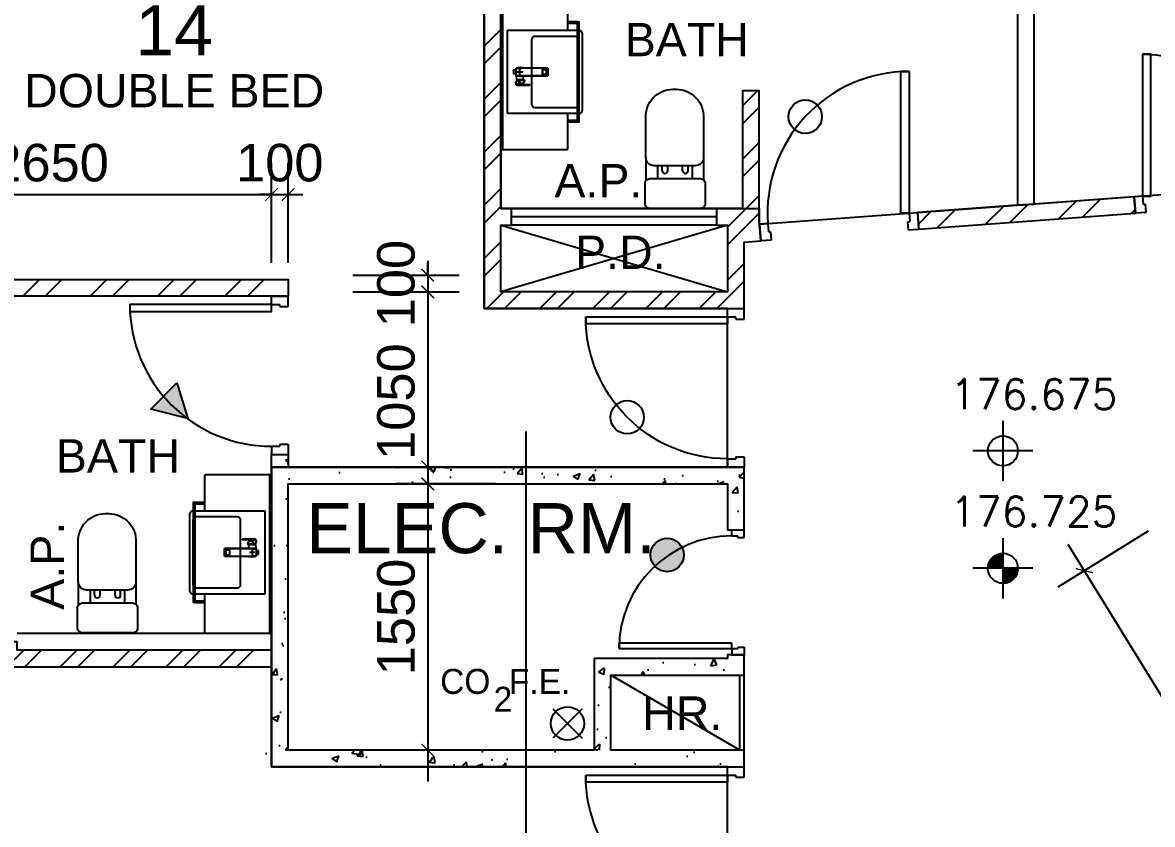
# Model space of a CAD drawing. Header units: millimetres. Extents: x 0 to 70486, y 148 to 42536.
# Drawn here: x 14481 to 21259, y 21273 to 26078 of the extents above; entities that cross this region are included whole.
import ezdxf
from ezdxf.enums import TextEntityAlignment as Align

# ---------------------------------------------------------------- set-up
doc = ezdxf.new("R2010")
doc.units = ezdxf.units.MM
doc.linetypes.add('CENTERX2', pattern=[101.6, 63.5, -12.7, 12.7, -12.7])
doc.layers.get('Defpoints').update_dxf_attribs({"color": 8})
for name, color, linetype in [('CANOPY', 8, 'Continuous'), ('Default', 8, 'Continuous'), ('DLN032__', 8, 'Continuous'), ('DLN315__', 8, 'Continuous'), ('Door', 8, 'Continuous'), ('Dry Wall', 8, 'Continuous'), ('FS', 8, 'Continuous'), ('FSD', 8, 'Continuous'), ('GBP A.P.', 8, 'Continuous'), ('GBP Dim', 8, 'Continuous'), ('GBP Text 200', 8, 'Continuous'), ('GBP Text 250', 8, 'Continuous'), ('grid', 8, 'CENTERX2'), ('hatch', 8, 'Continuous'), ('LEVEL', 8, 'Continuous'), ('LP-Furn built-in', 8, 'Continuous'), ('LP-Sanitary', 8, 'Continuous'), ('LP-WC', 8, 'Continuous'), ('PD', 8, 'Continuous'), ('PD DOOR', 8, 'Continuous'), ('TEXT', 8, 'Continuous'), ('TEXT Ref', 8, 'Continuous'), ('WALL-NEW', 8, 'Continuous'), ('zzz-room mix', 8, 'Continuous')]:
    doc.layers.add(name, color=color, linetype=linetype)
doc.layers.add('LP-Nonplot', color=8, linetype='Continuous', plot=False)
doc.styles.add('BH', font='arial.ttf')
doc.styles.add('ROMANS', font='romans.shx')
doc.styles.add('SWIS721LT750', font='swissl.ttf')
doc.dimstyles.new('200 GBP', dxfattribs={"dimscale": 1.5, "dimtxt": 150, "dimasz": 50, "dimexe": 125, "dimexo": 50, "dimgap": 50, "dimtad": 1, "dimdec": 0, "dimzin": 0, "dimdsep": 46, "dimtxsty": 'BH', "dimblk": 'ARCHTICK', "dimcen": 0.09, "dimdle": 125, "dimclrd": 9, "dimclre": 9, "dimclrt": 1, "dimadec": 0, "dimazin": 0, "dimtfac": 1, "dimtdec": 0, "dimtix": 1, "dimtmove": 2, "dimatfit": 3, "dimldrblk": 'ARCHTICK', "dimfxl": 300, "dimfxlon": 1, "dimtolj": 1, "dimtzin": 0, "dimarcsym": 0})

# ---------------------------------------------------------------- blocks, each defined once
blk = doc.blocks.new('DR1CR2')
at = {"layer": 'Door'}
for p, q in [((-50, 0), (-50, -50)), ((-50, 0), (0, 0)), ((0, 0), (0, -75)), ((-62.5, -50), (-50, -50)), ((-62.5, -50), (-62.5, -100)), ((-62.5, -100), (0, -100)), ((0, -75), (0, -100))]:
    blk.add_line(p, q, dxfattribs=at)
blk = doc.blocks.new('DR1CL2')
at = {"layer": 'Door'}
for p, q in [((50, 0), (0, 0)), ((0, 0), (0, -75)), ((50, 0), (50, -50)), ((62.5, -50), (50, -50)), ((62.5, -50), (62.5, -100)), ((0, -75), (0, -100)), ((62.5, -100), (0, -100))]:
    blk.add_line(p, q, dxfattribs=at)
blk = doc.blocks.new('DR1CD')
at = {"layer": 'Door'}
for p, q in [((0, 1), (45, 1)), ((0, 1), (0, 0)), ((45, 0), (45, 1)), ((0, 0), (45, 0))]:
    blk.add_line(p, q, dxfattribs=at)
blk = doc.blocks.new('DR1CM')
at = {"layer": 'Door'}
blk.add_arc((0, 0), 1, 0, 90, dxfattribs=at)
blk = doc.blocks.new('ELEX')
at = {"layer": 'DLN032__'}
for p, q in [((0, 0.5), (0, -0.5)), ((0.5, 0), (-0.5, 0))]:
    blk.add_line(p, q, dxfattribs=at)
blk.add_circle((0, 0), 0.25, dxfattribs=at)
at = {"layer": 'DLN032__', "style": 'ROMANS'}
blk.add_attdef('ELEX', (0.257, 0.354), '', height=0.5, dxfattribs=at)
blk = doc.blocks.new('door')
at = {"layer": 'DLN315__', "xscale": -915, "yscale": 915, "zscale": 915, "rotation": 4.0455638838921e-10}
blk.add_blockref('DR1CM', (3736, 37036.6), dxfattribs=at)
at = {"layer": 'DLN315__', "xscale": -1, "yscale": 915}
blk.add_blockref('DR1CD', (3736, 37036.6), dxfattribs=at)
at = {"layer": 'DLN315__', "xscale": -1}
for name, p in [('DR1CR2', (2771, 37036.6)), ('DR1CL2', (3786, 37036.6))]:
    blk.add_blockref(name, p, dxfattribs=at)
blk = doc.blocks.new('pln_toilet')
for p, q in [((-170.1, -306.5), (-170.1, -171.6)), ((175.5, -306.5), (175.5, -165.2)), ((-78.2, -226.9), (-78.2, -256.5)), ((-45, -226.9), (-45, -256.5)), ((44.7, -226.9), (44.7, -256.5)), ((77.9, -226.9), (77.9, -256.5))]:
    blk.add_line(p, q)
for points in [[(180, -30), (180, -149.3, -0.414214), (150, -179.3), (-150, -179.3, -0.414214), (-180, -149.3), (-180, -30, -0.414214), (-150, 0), (150, 0, -0.414214)], [(175.5, -306.5), (175.5, -545.1, -0.424695), (14, -715.1), (-7.8, -715.1, -0.423698), (-170.1, -545.1), (-170.1, -306.5, -0.414214), (-120.1, -256.5), (125.5, -256.5, -0.414214)]]:
    blk.add_lwpolyline(points, format="xyb", close=True)
for points in [[(-101.9, -256.5), (-101.9, -179.3)], [(102.9, -179.3), (102.9, -256.5)]]:
    blk.add_lwpolyline(points)
for centre in [(-61.6, -226.9), (61.3, -226.9)]:
    blk.add_arc(centre, 16.6, 0, 180)
blk = doc.blocks.new('SEANNOT_GROUP2')
at = {"layer": 'Default'}
blk.add_line((81.5, 351.1), (81.5, 317.9), dxfattribs=at)
blk = doc.blocks.new('SEANNOT_GROUP3')
at = {"layer": 'Default'}
blk.add_line((99.8, 335.2), (63.8, 335.2), dxfattribs=at)
blk = doc.blocks.new('ghtfdgd')
at = {"layer": 'LP-Sanitary'}
for p, q in [((79214.2, -115039.6), (79218.2, -114994.6)), ((79215.7, -115019.1), (79215.7, -115005.6)), ((79215.7, -115005.6), (79217.2, -115005.6)), ((79220.2, -114994.6), (79217.1, -115027.9)), ((79220.2, -114994.6), (79218.2, -114994.6)), ((79218.9, -115183.4), (79220.2, -114994.6)), ((79261.1, -114994.6), (79220.2, -114994.6)), ((79230.7, -114993.6), (79230.7, -114979.6)), ((79231.2, -114979.1), (79250.2, -114979.1)), ((79250.2, -114994.1), (79231.2, -114994.1)), ((79238.9, -114994.1), (79238.9, -114994.6)), ((79242.4, -114994.6), (79242.4, -114994.1)), ((79250.7, -114979.6), (79250.7, -114993.6)), ((79263.2, -114994.6), (79261.1, -114994.6)), ((79261.1, -114994.6), (79262.4, -115183.4)), ((79264.2, -115027.9), (79261.1, -114994.6)), ((79263.2, -114994.6), (79288.7, -114996.6)), ((79263.2, -114994.6), (79267.1, -115039.6)), ((79288.7, -115037.7), (79288.7, -114996.6)), ((79290.7, -115009.4), (79290.7, -115000.9)), ((79290.7, -115009.6), (79290.7, -115009.4)), ((79290.7, -115010.3), (79290.7, -115009.6)), ((79290.7, -115044.4), (79290.7, -115010.3)), ((79290.9, -115010.4), (79310.4, -115018.6)), ((79290.9, -115010.4), (79290.9, -115044.5)), ((79310.7, -115017.8), (79291, -115009.5)), ((79291, -115009.5), (79291, -115009.5)), ((79291, -115009.5), (79291, -115009.5)), ((79310.7, -115017.8), (79314.8, -115009.2)), ((79315.2, -115010.7), (79313.6, -115020.4)), ((79315.2, -115010.7), (79317.3, -115050.4)), ((79318, -115050.2), (79316, -115010.5)), ((79317.3, -115002.9), (79318.9, -114997.5)), ((79319.4, -115044.7), (79317.3, -115002.9)), ((79318.7, -114997.4), (79318.9, -114997.5)), ((79319.3, -114997.6), (79318.9, -114997.4)), ((79318.9, -114997.5), (79319.4, -114997.7)), ((79319.4, -114997.7), (79319.4, -115044.7)), ((79319.8, -115045.3), (79319.8, -114998.3)), ((79217.1, -115027.9), (79214.2, -115039.6)), ((79217.1, -115039.6), (79214.2, -115039.6)), ((79217.5, -115184.4), (79217.1, -115027.9)), ((79264.2, -115027.9), (79263.8, -115184.4)), ((79264.2, -115027.9), (79267.1, -115039.6)), ((79267.1, -115039.6), (79264.2, -115039.6)), ((79288.7, -115037.7), (79267.1, -115039.6)), ((79290.7, -115044.7), (79290.7, -115044.4)), ((79290.9, -115044.5), (79310.4, -115036.3)), ((79291, -115044.9), (79310.7, -115036.6)), ((79310.4, -115018.6), (79310.5, -115018.7)), ((79310.4, -115036.3), (79310.5, -115036.2)), ((79310.5, -115018.7), (79310.5, -115027.4)), ((79310.5, -115036.2), (79310.5, -115027.4)), ((79313.5, -115028.9), (79313.5, -115020.8)), ((79313.5, -115020.8), (79317.3, -115050.9)), ((79313.5, -115028.9), (79313.5, -115036.9)), ((79313.5, -115036.9), (79317.3, -115075.5)), ((79313.5, -115037), (79317.3, -115075.5)), ((79313.6, -115020.5), (79313.6, -115020.4)), ((79317.3, -115050.5), (79313.6, -115020.5)), ((79317.3, -115050.4), (79317.3, -115050.5)), ((79317.3, -115051.4), (79317.3, -115063.3)), ((79317.3, -115075.1), (79317.3, -115063.3)), ((79317.7, -115051.6), (79318.9, -115052.3)), ((79317.7, -115063.5), (79317.7, -115051.6)), ((79317.7, -115063.5), (79317.7, -115075.4)), ((79317.7, -115075.4), (79318.9, -115074.8)), ((79319.4, -115051), (79318, -115050.2)), ((79318, -115076), (79319.3, -115075.3)), ((79318.9, -115074.8), (79318.9, -115052.3)), ((79319.4, -115044.7), (79319.4, -115051)), ((79319.8, -115051.6), (79319.8, -115045.3)), ((79319.8, -115051.9), (79319.8, -115051.6)), ((79319.8, -115051.9), (79319.8, -115074.4)), ((79319.8, -115074.4), (79319.8, -115074.6)), ((79218.9, -115183.4), (79217.5, -115184.4)), ((79217.5, -115184.4), (79263.8, -115184.4)), ((79262.4, -115183.4), (79218.9, -115183.4)), ((79225, -115154.8), (79225, -115173.1)), ((79255.3, -115153.8), (79226, -115153.8)), ((79255.3, -115154), (79226, -115154)), ((79226, -115174.1), (79255.3, -115174.1)), ((79256.3, -115173.1), (79256.3, -115154.8)), ((79262.4, -115183.4), (79263.8, -115184.4))]:
    blk.add_line(p, q, dxfattribs=at)
for centre, radius, start, end in [((79231.2, -114979.6), 0.5, 90, 180), ((79231.2, -114993.6), 0.5, 180, 270), ((79250.2, -114979.6), 0.5, 0, 90), ((79250.2, -114993.6), 0.5, 270, 0), ((79280.3, -115017.1), 20, 56.8024, 65.16541), ((79290.9, -115000.9), 0.2, 127.85265, 180), ((79511, -115282.7), 357.7, 125.84981, 127.98251), ((79530.3, -115308.3), 389.7, 125.92638, 127.88363), ((79234, -109870), 5139.5, 270.63577, 270.89969), ((79227.2, -108854.2), 6155.7, 270.59451, 270.81562), ((79288.3, -115009.7), 2.67, 3.1953, 9.33669), ((79301.7, -114992.9), 0.28, 69.68638, 135.20106), ((79314, -115009.4), 0.822, 12.82151, 37.37855), ((79314.7, -115011.5), 2.53, 77.49723, 90.78809), ((79315.1, -115009.5), 0.509, 38.0096, 78.40522), ((84763.2, -116562.2), 5664.7, 164.02206, 164.08854), ((79313.8, -115010.5), 2.18, 358.67427, 36.2852), ((79318.5, -114997.9), 0.689, 55.95421, 80.13248), ((79319, -114998.3), 0.8, 0.00654, 61.47672), ((79240.7, -115019.1), 25, 180, 185.74251), ((79280.3, -115017.1), 20, 294.83459, 301.61275), ((79290.9, -115044.7), 0.2, 180.01397, 293.04704), ((79319.7, -114996.5), 23.1, 247.12521, 247.49949), ((79339.3, -115104.4), 73.6, 112.75714, 112.87481), ((79312.3, -115020.9), 1.23, 6.09456, 11.51592), ((79308.7, -115037.4), 4.84, 5.24499, 7.19277), ((79310.7, -115037.3), 2.83, 5.64545, 8.81471), ((79317.8, -115050.7), 0.54, 62.22165, 149.68726), ((79305.3, -115051.3), 11.9, 359.62289, 2.1624), ((79313.2, -115075.2), 4.12, 356.11976, 1.38136), ((79317.8, -115075.5), 0.494, 177.69922, 295.85307), ((79318.6, -115075.3), 0.938, 181.08912, 220.22046), ((79315.7, -115050), 2.38, 342.31294, 353.97204), ((79317.3, -115050.2), 0.738, 359.2113, 2.9985), ((79319, -115074.6), 0.786, 294.19625, 0.49169), ((79319.1, -115051.6), 0.688, 1.5121, 63.73401)]:
    blk.add_arc(centre, radius, start, end, dxfattribs=at)
for centre, major_axis, ratio, start_param, end_param in [((79290.9, -115000.9), (0.2, 0), 0.870233, 1.308042, 3.141593), ((79290.9, -115009.4), (0.2, 0), 0.870251, 1.333095, 3.141593), ((79290.9, -115010.3), (0.2, 0), 0.5, 3.141593, 4.712389), ((79290.9, -115000.9), (0.123, -0.158), 0.834595, 2.099205, 3.141593), ((79290.9, -115000.9), (0.123, -0.158), 0.834595, 3.141593, 3.165459), ((79290.9, -115010), (0.077, 0.836), 0.04975, 4.217846, 5.325586), ((79301.6, -114992.9), (0.117, -0.162), 0.844851, 2.109561, 3.167674), ((79315.1, -115009.6), (0.173, 0.708), 0.018166, 0.444134, 0.918054), ((79315.3, -115009.6), (0.412, 0.321), 0.549065, 0.513637, 1.195391), ((79315.7, -115010.9), (-0.499, -0.026), 0.868619, 4.118709, 5.82428), ((79316.8, -115003.6), (0.961, -0.275), 0.902908, 1.271288, 1.565184), ((79318.4, -114998), (-0.211, -0.772), 0.117484, 2.694436, 3.141054), ((79318.5, -114998.1), (-0.382, -0.703), 0.237912, 2.705017, 3.14394), ((79319, -114998.3), (-0.382, -0.703), 0.237912, 2.705017, 3.141091), ((79319, -114998.3), (-0.8, 0), 0.876594, 3.141494, 4.164132), ((79290.9, -115044.4), (0.2, 0), 0.5, 3.141593, 4.712389), ((79290.9, -115044.1), (-0.077, 0.836), 0.04975, 2.065339, 3.17308), ((79310.4, -115018.2), (-0.311, -0.737), 0.21898, 1.092037, 2.210933), ((79310.4, -115035.9), (-0.311, 0.737), 0.21898, 2.049556, 3.141593), ((79310.5, -115018.3), (-0.309, -0.738), 0.217421, 1.09135, 2.210755), ((79310.5, -115035.8), (-0.309, 0.738), 0.217421, 2.050243, 3.169648), ((79310.4, -115035.9), (-0.311, 0.737), 0.21898, 3.141593, 3.168451), ((79314.3, -115020.6), (-0.782, -0.167), 0.921627, 5.682069, 6.099643), ((79314.3, -115020.8), (-0.794, -0.099), 0.898005, 5.760928, 6.175764), ((79314.3, -115036.7), (0.793, 0.106), 0.789486, 3.026004, 3.133916), ((79314.3, -115036.9), (0.796, 0.077), 0.827125, 3.057559, 3.141593), ((79317.8, -115050.6), (-0.5, -0.016), 0.857677, 4.139605, 5.842177), ((79317.8, -115050.9), (-0.5, -0.02), 0.273668, 4.356492, 6.23412), ((79317.8, -115063.3), (-0.5, 0), 0.5, 0.054498, 1.448623), ((79317.8, -115075.5), (-0.494, 0.079), 0.969108, 0.192451, 2.070079), ((79319, -115045.3), (-0.8, 0), 0.876594, 3.141494, 4.164132), ((79226, -115154.8), (-1, 0), 0.992546, 4.712389, 6.283185), ((79226, -115154.9), (1, 0), 0.890286, 1.570796, 3.141593), ((79226, -115173.1), (1, 0), 0.992546, 3.141593, 4.712389), ((79255.3, -115154.8), (-1, 0), 0.992546, 3.141593, 4.712389), ((79255.3, -115154.9), (1, 0), 0.890286, 0, 1.570796), ((79255.3, -115173.1), (1, 0), 0.992546, 4.712389, 6.283185)]:
    blk.add_ellipse(centre, major_axis=major_axis, ratio=ratio, start_param=start_param, end_param=end_param, dxfattribs=at)
for points, knots in [([(79291, -115009.5), (79291, -115009.5), (79290.9, -115009.5), (79290.8, -115009.6), (79290.7, -115009.6), (79290.7, -115009.6)], [0, 0, 0, 0, 0.5, 0.5, 1, 1, 1, 1]), ([(79291, -115000.7), (79291, -115000.8), (79291, -115000.8), (79291, -115000.9), (79291, -115001.2), (79291, -115001.4), (79291, -115001.7), (79291, -115002.7), (79291, -115003.8), (79291, -115004.8), (79291, -115006.3), (79291, -115007.8), (79291, -115009.2)], [0, 0, 0, 0, 0.02306, 0.02306, 0.02306, 0.115301, 0.115301, 0.115301, 0.484264, 0.484264, 0.484264, 1, 1, 1, 1]), ([(79301.6, -114992.7), (79301.9, -114992.8), (79302.2, -114992.9), (79302.5, -114993), (79305, -114993.6), (79307.5, -114994.3), (79310.1, -114995), (79312.9, -114995.8), (79315.8, -114996.6), (79318.7, -114997.4)], [0, 0, 0, 0, 0.051688, 0.051688, 0.051688, 0.494848, 0.494848, 0.494848, 1, 1, 1, 1]), ([(79314.8, -115009.2), (79314.8, -115009.2), (79314.9, -115009.2), (79314.9, -115009.2), (79315, -115009.2), (79315, -115009.2), (79315.1, -115009.2), (79315.2, -115009.2)], [0, 0, 0, 0, 0.25, 0.25, 0.5, 0.5, 1, 1, 1, 1]), ([(79317.1, -115002.7), (79317, -115003), (79316.9, -115003.3), (79316.8, -115003.6), (79316.5, -115004.7), (79316.2, -115005.8), (79315.9, -115006.9), (79315.7, -115007.6), (79315.4, -115008.3), (79315.2, -115009)], [0, 0, 0, 0, 0.131954, 0.131954, 0.131954, 0.659772, 0.659772, 0.659772, 1, 1, 1, 1]), ([(79315.2, -115009.2), (79315.2, -115009.2), (79315.2, -115009.2), (79315.2, -115009.2), (79315.2, -115009.2), (79315.2, -115009.2)], [0, 0, 0, 0, 0.5, 0.5, 1, 1, 1, 1]), ([(79315.2, -115009.2), (79315.3, -115009.3), (79315.3, -115009.4), (79315.3, -115009.5), (79315.3, -115009.6), (79315.3, -115009.8), (79315.3, -115009.8), (79315.3, -115009.9), (79315.3, -115010), (79315.2, -115010.2), (79315.2, -115010.3), (79315.2, -115010.5), (79315.2, -115010.6), (79315.2, -115010.7)], [0, 0, 0, 0, 0.125, 0.125, 0.25, 0.25, 0.375, 0.375, 0.5, 0.5, 0.75, 0.75, 1, 1, 1, 1]), ([(79318.7, -114997.4), (79318.6, -114997.5), (79318.6, -114997.7), (79318.5, -114997.9), (79318.2, -114999), (79317.9, -115000.1), (79317.5, -115001.2), (79317.4, -115001.7), (79317.2, -115002.2), (79317.1, -115002.7)], [0, 0, 0, 0, 0.095324, 0.095324, 0.095324, 0.707603, 0.707603, 0.707603, 1, 1, 1, 1]), ([(79310.5, -115018.7), (79310.9, -115018.8), (79311.2, -115019), (79311.9, -115019.4), (79312.2, -115019.7), (79312.8, -115020.1), (79313, -115020.3), (79313.4, -115020.5), (79313.5, -115020.5), (79313.5, -115020.7)], [0, 0, 0, 0, 0.25, 0.25, 0.5, 0.5, 0.75, 0.75, 1, 1, 1, 1]), ([(79310.5, -115036.2), (79310.9, -115036.1), (79311.2, -115035.9), (79311.9, -115035.6), (79312.2, -115035.5), (79312.8, -115035.6), (79313, -115035.7), (79313.4, -115036.2), (79313.5, -115036.5), (79313.5, -115036.8)], [0, 0, 0, 0, 0.25, 0.25, 0.5, 0.5, 0.75, 0.75, 1, 1, 1, 1]), ([(79313.6, -115020.4), (79313.5, -115020.2), (79313.5, -115020), (79313.3, -115019.6), (79313.2, -115019.3), (79312.7, -115018.8), (79312.3, -115018.6), (79311.6, -115018.2), (79311.2, -115018), (79310.8, -115017.9)], [0, 0, 0, 0, 0.25, 0.25, 0.5, 0.5, 0.75, 0.75, 1, 1, 1, 1]), ([(79310.8, -115036.5), (79311, -115036.5), (79311.3, -115036.3), (79311.8, -115036.2), (79312.2, -115036.1), (79312.5, -115036), (79312.8, -115036), (79313, -115036), (79313.1, -115036.1), (79313.2, -115036.2), (79313.4, -115036.3), (79313.5, -115036.6), (79313.5, -115036.7), (79313.5, -115036.8)], [0, 0, 0, 0, 0.124812, 0.2213171, 0.3092796, 0.3899271, 0.4711589, 0.5451559, 0.6166529, 0.6889172, 0.7974179, 0.8896188, 0.9816515, 0.9816515, 0.9816515, 0.9816515]), ([(79317.3, -115050.5), (79317.3, -115050.5), (79317.3, -115050.5), (79317.3, -115050.6), (79317.3, -115050.6), (79317.3, -115050.7), (79317.3, -115050.8), (79317.3, -115050.9)], [0, 0, 0, 0, 0.25, 0.25, 0.5, 0.5, 1, 1, 1, 1]), ([(79317.3, -115051.4), (79317.3, -115051.5), (79317.3, -115051.5), (79317.5, -115051.6), (79317.6, -115051.6), (79317.7, -115051.6)], [0, 0, 0, 0, 0.5, 0.5, 1, 1, 1, 1]), ([(79317.3, -115075.1), (79317.3, -115075.2), (79317.3, -115075.2), (79317.5, -115075.3), (79317.6, -115075.3), (79317.7, -115075.4)], [0, 0, 0, 0, 0.5, 0.5, 1, 1, 1, 1]), ([(79317.7, -115051.6), (79317.7, -115051.6), (79317.7, -115051.5), (79317.8, -115051.4), (79317.8, -115051.3), (79317.8, -115051.1), (79317.8, -115051), (79317.9, -115050.9), (79317.9, -115050.8), (79317.9, -115050.7)], [0, 0, 0, 0, 0.25, 0.25, 0.5, 0.5, 0.75, 0.75, 1, 1, 1, 1]), ([(79319.4, -115051), (79319.4, -115051), (79319.4, -115051), (79319.4, -115051), (79319.4, -115051), (79319.4, -115051), (79319.4, -115051), (79319.4, -115051.1), (79319.4, -115051.1), (79319.4, -115051.2), (79319.4, -115051.2), (79319.3, -115051.3), (79319.3, -115051.3), (79319.3, -115051.4), (79319.3, -115051.5), (79319.2, -115051.6), (79319.2, -115051.6), (79319.1, -115051.7), (79319.1, -115051.8), (79319, -115051.9), (79319, -115052), (79318.9, -115052.1), (79318.9, -115052.1), (79318.9, -115052.2), (79318.9, -115052.3), (79318.9, -115052.3), (79318.9, -115052.3), (79318.9, -115052.3), (79318.9, -115052.3), (79318.9, -115052.3), (79318.9, -115052.3)], [0, 0, 0, 0, 0.000034, 0.000034, 0.000034, 0.03445, 0.03445, 0.03445, 0.175251, 0.175251, 0.175251, 0.317196, 0.317196, 0.317196, 0.479622, 0.479622, 0.479622, 0.662074, 0.662074, 0.662074, 0.829132, 0.829132, 0.829132, 0.958486, 0.958486, 0.958486, 0.999966, 0.999966, 0.999966, 1, 1, 1, 1]), ([(79319.8, -115051.9), (79319.8, -115052), (79319.7, -115052), (79319.7, -115052.1), (79319.6, -115052.2), (79319.4, -115052.3), (79319.3, -115052.3), (79319.1, -115052.3), (79319, -115052.3), (79318.9, -115052.3)], [0, 0, 0, 0, 0.25, 0.25, 0.5, 0.5, 0.75, 0.75, 1, 1, 1, 1]), ([(79319.8, -115074.4), (79319.8, -115074.5), (79319.7, -115074.5), (79319.7, -115074.6), (79319.6, -115074.7), (79319.4, -115074.8), (79319.3, -115074.8), (79319.1, -115074.8), (79319, -115074.8), (79318.9, -115074.8)], [0, 0, 0, 0, 0.25, 0.25, 0.5, 0.5, 0.75, 0.75, 1, 1, 1, 1]), ([(79319.3, -115075.3), (79319.3, -115075.3), (79319.3, -115075.3), (79319.2, -115075.3), (79319.2, -115075.3), (79319.1, -115075.3), (79319.1, -115075.2), (79319, -115075.2), (79319, -115075.1), (79318.9, -115075.1), (79318.9, -115075), (79318.9, -115074.9), (79318.9, -115074.9), (79318.9, -115074.9), (79318.9, -115074.8), (79318.9, -115074.8), (79318.9, -115074.8), (79318.9, -115074.8), (79318.9, -115074.8)], [0.3296223, 0.3296223, 0.3296223, 0.3296223, 0.4796217, 0.4796217, 0.4796217, 0.6620737, 0.6620737, 0.6620737, 0.829132, 0.829132, 0.829132, 0.9584856, 0.9584856, 0.9584856, 0.9999655, 0.9999655, 0.9999655, 1, 1, 1, 1])]:
    blk.add_open_spline(points, degree=3, knots=knots, dxfattribs=at)
for points, degree in [([(79301.8, -114992.7), (79301.7, -114992.6), (79301.7, -114992.7), (79301.6, -114992.7)], 3), ([(79318.6, -114997.3), (79316.3, -114996.6), (79310.7, -114995.1), (79301.8, -114992.7)], 3), ([(79313.5, -115028.9), (79313.5, -115028.4), (79313.4, -115028), (79312.3, -115027.4), (79311.4, -115027.4), (79310.5, -115027.4)], 5), ([(79317.9, -115075.9), (79317.9, -115076), (79318, -115076), (79318, -115075.9)], 3)]:
    blk.add_open_spline(points, degree=degree, dxfattribs=at)
at = {"layer": 'LP-Nonplot'}
for name in ['SEANNOT_GROUP3', 'SEANNOT_GROUP2']:
    blk.add_blockref(name, (79159.1, -115352.3), dxfattribs=at)
blk = doc.blocks.new('SINK')
at = {"layer": 'LP-Sanitary'}
blk.add_line((-74936.8, -44774), (-75436.8, -44774), dxfattribs=at)
blk.add_lwpolyline([(-75436.8, -44774), (-75436.8, -45203.2, 0.414214), (-75416.8, -45223.2), (-74956.8, -45223.2, 0.414214), (-74936.8, -45203.2), (-74936.8, -44774)], format="xyb", dxfattribs=at)
blk.add_lwpolyline([(-75401.8, -44941.1), (-75401.8, -45183.3, 0.414117), (-75381.8, -45203.2), (-74991.8, -45203.2, 0.41431), (-74971.8, -45183.2), (-74971.8, -44941.1, 0.414117), (-74991.8, -44921.1), (-75381.8, -44921.1, 0.41431)], format="xyb", close=True, dxfattribs=at)
at = {"layer": 'LP-Furn built-in'}
blk.add_blockref('ghtfdgd', (-154427.4, 70168.1), dxfattribs=at)
blk = doc.blocks.new('pln_sink 1100x380')
at = {"ltscale": 1000}
for p, q in [((0, 0), (400, 0)), ((400, 0), (400, -235)), ((459.9, -184.9), (400, -184.9)), ((459.9, -194.9), (400, -194.9)), ((400, -735), (400, -950)), ((459.9, -776.6), (400, -776.6)), ((459.9, -786.6), (400, -786.6)), ((0, -950), (400, -950))]:
    blk.add_line(p, q, dxfattribs=at)
for points in [[(10, -950), (10, 0), (0, 0), (0, -950), (10, -950)], [(10, 0), (10, -950), (0, -950), (0, 0), (10, 0)]]:
    blk.add_lwpolyline(points, dxfattribs=at)
at = {"ltscale": 200}
blk.add_lwpolyline([(459.9, -184.9), (468.4, -184.9), (468.4, -786.6), (459.9, -786.6)], close=True, dxfattribs=at)
at = {"layer": 'LP-Furn built-in', "extrusion": (0, 0, -1), "zscale": -1, "rotation": 270}
blk.add_blockref('SINK', (44734, -75671.8), dxfattribs=at)
blk = doc.blocks.new('_ArchTick')
at = {"color": 0, "const_width": 0.1}
blk.add_lwpolyline([(0.5, 0.5), (-0.5, -0.5)], dxfattribs=at)
blk = doc.blocks.new('*D326')
at = {"layer": 'Defpoints', "color": 0, "transparency": 16777216}
for p in [(21526.9, 23209.5), (22946.5, 20900.9), (22270, 20484.9)]:
    blk.add_point(p, dxfattribs=at)
at = {"layer": 'GBP Dim', "color": 9, "lineweight": -2, "transparency": 16777216}
for p, q in [((21233.7, 23029.2), (20690.6, 22695.2)), ((20752.1, 22953.2), (22368.2, 20325.2)), ((22653.3, 20720.6), (22110.3, 20386.7))]:
    blk.add_line(p, q, dxfattribs=at)
at = {"layer": 'GBP Dim', "color": 9, "lineweight": -2, "transparency": 16777216, "xscale": 75, "yscale": 75, "zscale": 75}
for p, rotation in [((20850.4, 22793.5), 121.5887666786611), ((22270, 20484.9), 301.5887666786611)]:
    blk.add_blockref('_ArchTick', p, dxfattribs=dict(at, rotation=rotation))
at = {"layer": 'GBP Dim', "transparency": 16777216, "insert": (21721.9, 21738.6), "char_height": 225, "attachment_point": 5, "rotation": 301.58877, "style": 'BH'}
blk.add_mtext('\\A1;2710', dxfattribs=at)
blk = doc.blocks.new('*D335')
at = {"layer": 'Defpoints', "color": 0, "transparency": 16777216}
for p in [(16074, 24464), (16074, 23414), (16911.8, 23414)]:
    blk.add_point(p, dxfattribs=at)
at = {"layer": 'GBP Dim', "color": 9, "lineweight": -2, "transparency": 16777216}
for p, q in [((16911.8, 24651.5), (16911.8, 23226.5)), ((16461.8, 24464), (17099.3, 24464)), ((16461.8, 23414), (17099.3, 23414))]:
    blk.add_line(p, q, dxfattribs=at)
at = {"layer": 'GBP Dim', "color": 9, "lineweight": -2, "transparency": 16777216, "xscale": 75, "yscale": 75, "zscale": 75}
for p, rotation in [((16911.8, 24464), 90), ((16911.8, 23414), 270)]:
    blk.add_blockref('_ArchTick', p, dxfattribs=dict(at, rotation=rotation))
at = {"layer": 'GBP Dim', "transparency": 16777216, "insert": (16721.9, 23806.4), "char_height": 225, "attachment_point": 5, "rotation": 90, "style": 'BH'}
blk.add_mtext('\\A1;1050', dxfattribs=at)
blk = doc.blocks.new('*D350')
at = {"layer": 'Defpoints', "color": 0, "transparency": 16777216}
for p in [(16074, 24564), (16074, 24464), (16911.8, 24464)]:
    blk.add_point(p, dxfattribs=at)
at = {"layer": 'GBP Dim', "color": 9, "lineweight": -2, "transparency": 16777216}
for p, q in [((16911.8, 24564), (16911.8, 24639)), ((16461.8, 24564), (17099.3, 24564)), ((16911.8, 24564), (16911.8, 24464)), ((16461.8, 24464), (17099.3, 24464)), ((16911.8, 24464), (16911.8, 24389))]:
    blk.add_line(p, q, dxfattribs=at)
at = {"layer": 'GBP Dim', "color": 9, "lineweight": -2, "transparency": 16777216, "xscale": 75, "yscale": 75, "zscale": 75}
for p, rotation in [((16911.8, 24564), 270), ((16911.8, 24464), 90)]:
    blk.add_blockref('_ArchTick', p, dxfattribs=dict(at, rotation=rotation))
at = {"layer": 'GBP Dim', "transparency": 16777216, "insert": (16721.9, 24514), "char_height": 225, "attachment_point": 5, "rotation": 90, "style": 'BH'}
blk.add_mtext('\\A1;100', dxfattribs=at)
blk = doc.blocks.new('*D362')
at = {"layer": 'Defpoints', "color": 0, "transparency": 16777216}
for p in [(16074, 24464), (16074, 23414), (16911.8, 23414)]:
    blk.add_point(p, dxfattribs=at)
at = {"layer": 'GBP Dim', "color": 9, "lineweight": -2, "transparency": 16777216}
for p, q in [((16911.8, 24651.5), (16911.8, 23226.5)), ((16461.8, 24464), (17099.3, 24464)), ((16461.8, 23414), (17099.3, 23414))]:
    blk.add_line(p, q, dxfattribs=at)
at = {"layer": 'GBP Dim', "color": 9, "lineweight": -2, "transparency": 16777216, "xscale": 75, "yscale": 75, "zscale": 75}
for p, rotation in [((16911.8, 24464), 90), ((16911.8, 23414), 270)]:
    blk.add_blockref('_ArchTick', p, dxfattribs=dict(at, rotation=rotation))
at = {"layer": 'GBP Dim', "transparency": 16777216, "insert": (16721.9, 23806.4), "char_height": 225, "attachment_point": 5, "rotation": 90, "style": 'BH'}
blk.add_mtext('\\A1;1050', dxfattribs=at)
blk = doc.blocks.new('*D375')
at = {"layer": 'Defpoints', "color": 0, "transparency": 16777216}
for p in [(16074, 24564), (16074, 24464), (16911.8, 24464)]:
    blk.add_point(p, dxfattribs=at)
at = {"layer": 'GBP Dim', "color": 9, "lineweight": -2, "transparency": 16777216}
for p, q in [((16911.8, 24564), (16911.8, 24639)), ((16461.8, 24564), (17099.3, 24564)), ((16911.8, 24564), (16911.8, 24464)), ((16461.8, 24464), (17099.3, 24464)), ((16911.8, 24464), (16911.8, 24389))]:
    blk.add_line(p, q, dxfattribs=at)
at = {"layer": 'GBP Dim', "color": 9, "lineweight": -2, "transparency": 16777216, "xscale": 75, "yscale": 75, "zscale": 75}
for p, rotation in [((16911.8, 24564), 270), ((16911.8, 24464), 90)]:
    blk.add_blockref('_ArchTick', p, dxfattribs=dict(at, rotation=rotation))
at = {"layer": 'GBP Dim', "transparency": 16777216, "insert": (16721.9, 24514), "char_height": 225, "attachment_point": 5, "rotation": 90, "style": 'BH'}
blk.add_mtext('\\A1;100', dxfattribs=at)
blk = doc.blocks.new('*D424')
at = {"layer": 'Defpoints', "color": 0, "transparency": 16777216}
for p in [(17392.1, 23313.2), (16911.8, 21717.8), (17391.5, 21717.8)]:
    blk.add_point(p, dxfattribs=at)
at = {"layer": 'GBP Dim', "color": 9, "lineweight": -2, "transparency": 16777216}
for p, q in [((16911.8, 23500.7), (16911.8, 21530.3)), ((17317.1, 23313.2), (16724.3, 23313.2)), ((17316.5, 21717.8), (16724.3, 21717.8))]:
    blk.add_line(p, q, dxfattribs=at)
at = {"layer": 'GBP Dim', "color": 9, "lineweight": -2, "transparency": 16777216, "xscale": 75, "yscale": 75, "zscale": 75}
for p, rotation in [((16911.8, 23313.2), 90), ((16911.8, 21717.8), 270)]:
    blk.add_blockref('_ArchTick', p, dxfattribs=dict(at, rotation=rotation))
at = {"layer": 'GBP Dim', "transparency": 16777216, "insert": (16721.9, 22515.5), "char_height": 225, "attachment_point": 5, "rotation": 90, "style": 'BH'}
blk.add_mtext('\\A1;1550', dxfattribs=at)
blk = doc.blocks.new('*D436')
at = {"layer": 'Defpoints', "color": 0, "transparency": 16777216}
for p in [(15974, 25047.8), (13324, 24539), (15974, 24564)]:
    blk.add_point(p, dxfattribs=at)
at = {"layer": 'GBP Dim', "color": 9, "lineweight": -2, "transparency": 16777216}
for p, q in [((13324, 24614), (13324, 25235.3)), ((15974, 24639), (15974, 25235.3)), ((13136.5, 25047.8), (16161.5, 25047.8))]:
    blk.add_line(p, q, dxfattribs=at)
at = {"layer": 'GBP Dim', "color": 9, "lineweight": -2, "transparency": 16777216, "xscale": 75, "yscale": 75, "zscale": 75, "rotation": 180}
blk.add_blockref('_ArchTick', (13324, 25047.8), dxfattribs=at)
at = {"layer": 'GBP Dim', "color": 9, "lineweight": -2, "transparency": 16777216, "xscale": 75, "yscale": 75, "zscale": 75}
blk.add_blockref('_ArchTick', (15974, 25047.8), dxfattribs=at)
at = {"layer": 'GBP Dim', "transparency": 16777216, "insert": (14649, 25237.7), "char_height": 225, "attachment_point": 5, "style": 'BH'}
blk.add_mtext('\\A1;2650', dxfattribs=at)
blk = doc.blocks.new('*D437')
at = {"layer": 'Defpoints', "color": 0, "transparency": 16777216}
for p in [(16074, 25047.8), (15974, 24564), (16074, 24564)]:
    blk.add_point(p, dxfattribs=at)
at = {"layer": 'GBP Dim', "color": 9, "lineweight": -2, "transparency": 16777216}
for p, q in [((15974, 24639), (15974, 25235.3)), ((16074, 24639), (16074, 25235.3)), ((15974, 25047.8), (15899, 25047.8)), ((15974, 25047.8), (16074, 25047.8)), ((16074, 25047.8), (16149, 25047.8))]:
    blk.add_line(p, q, dxfattribs=at)
at = {"layer": 'GBP Dim', "color": 9, "lineweight": -2, "transparency": 16777216, "xscale": 75, "yscale": 75, "zscale": 75}
blk.add_blockref('_ArchTick', (15974, 25047.8), dxfattribs=at)
at = {"layer": 'GBP Dim', "color": 9, "lineweight": -2, "transparency": 16777216, "xscale": 75, "yscale": 75, "zscale": 75, "rotation": 180}
blk.add_blockref('_ArchTick', (16074, 25047.8), dxfattribs=at)
at = {"layer": 'GBP Dim', "transparency": 16777216, "insert": (16024, 25237.7), "char_height": 225, "attachment_point": 5, "style": 'BH'}
blk.add_mtext('\\A1;100', dxfattribs=at)
blk = doc.blocks.new('A$C65CE4B9A')
at = {"layer": 'grid', "ltscale": 200}
for p, q in [((-50000, 10500), (-50000, -20450)), ((-66500, -6750), (0, -6750))]:
    blk.add_line(p, q, dxfattribs=at)

msp = doc.modelspace()

# ---------------------------------------------------------------- hatches: boundary and pattern name
at = {"layer": 'CANOPY'}
h = msp.add_hatch(dxfattribs=at)
h.set_pattern_fill('ANSI31', color=256, style=0)
h.set_pattern_definition([(45, (15371.65001, -10532.05917), (-0.08838834765, 0.08838834765), [])])
h.paths.add_polyline_path([(20452.2, 22807.5), (20362.2, 22807.5), (20362.2, 22717.5, 0.414214)])
h.paths.add_polyline_path([(20362.2, 22897.5, 0.414214), (20272.2, 22807.5), (20362.2, 22807.5)])
at = {"layer": 'FSD'}
msp.add_hatch(color=256, dxfattribs=at).paths.add_polyline_path([(15406.8, 23919.4), (15472.4, 23705.4), (15249.9, 23761.9)])
h = msp.add_hatch(color=256, dxfattribs=at)
h.dxf.hatch_style = 1
edge = h.paths.add_edge_path()
edge.add_arc((18347.8, 22887.4), 100, 0, 360)
at = {"layer": 'hatch'}
h = msp.add_hatch(dxfattribs=at)
h.set_pattern_fill('ANSI32', color=256, scale=600, style=0)
h.set_pattern_definition([(45, (322171.65, -92979.3), (-159.09903, 159.09903), []), (45, (322277.71, -92979.3), (-159.09903, 159.09903), [])])
h.paths.add_polyline_path([(18799, 24964), (18644.3, 24964), (18644.3, 24864), (18709, 24864), (18709, 24464), (17349, 24464), (17349, 24864), (17413.8, 24864), (17413.8, 24964), (17349, 24964), (17349, 26267.8), (17249, 26267.8), (17249, 24364), (18809, 24364), (18809, 24763.2), (18908.9, 24770.5), (18901.5, 24870.2), (18899, 24870.1), (18899, 25669.7), (18799, 25669.7)])
h = msp.add_hatch(dxfattribs=at)
h.set_pattern_fill('ANSI32', color=256, scale=30, style=0)
h.set_pattern_definition([(45, (1389.7, 9637.85), (-202.0558, 202.0558), []), (45, (1524.4, 9637.85), (-202.0558, 202.0558), [])])
h.paths.add_polyline_path([(20549, 24991.1), (19849, 24939.7), (19855.4, 24839.9), (21156.3, 24935.3), (21149, 25035.1), (20549, 24991.1)])
h = msp.add_hatch(dxfattribs=at)
h.set_pattern_fill('ANSI32', color=256, scale=30, style=0)
h.set_pattern_definition([(45, (13699, 24463.98), (-202.056, 202.056), []), (45, (13833.7, 24463.98), (-202.056, 202.056), [])])
edge = h.paths.add_edge_path()
edge.add_line((13324, 24439), (13324, 24539))
edge.add_line((13324, 24539), (15199, 24539))
edge.add_line((15199, 24539), (15249, 24539))
edge.add_line((15249, 24539), (16074, 24539))
edge.add_line((16074, 24539), (16074, 24439))
edge.add_line((16074, 24439), (13324, 24439))
h = msp.add_hatch(dxfattribs=at)
h.set_pattern_fill('AR-CONC', color=256, scale=60, angle=0.00004, style=0)
h.set_pattern_definition([(50.00004, (322171.65, -92979.4), (430.35614, -37.65097), [45, -495]), (355.00004, (322171.65, -92979.4), (-83.2511, 451.3152), [36, -396]), (100.45149, (322207.5, -92982.54), (347.105, 413.66425), [38.2441, -420.68527]), (46.18424, (322171.65, -92859.4), (640.3449, -99.3111), [67.5, -742.5]), (96.63568, (322225, -92867.7), (560.7967, 584.4716), [57.3662, -631.0283]), (351.1842, (322171.65, -92859.4), (560.7967, 584.4716), [54, -594]), (21.00004, (322231.65, -92889.4), (358.1444, -241.57107), [45, -495]), (326.00004, (322231.65, -92889.4), (145.9889, 435.09013), [36, -396]), (71.45149, (322261.5, -92909.53), (504.1333, 193.51906), [38.2441, -420.68527]), (37.50004, (322171.65, -92979.4), (7.29577, 199.73632), [0, -391.2, 0, -402, 0, -397.5]), (7.50004, (322171.65, -92979.4), (157.84155, 236.64714), [0, -229.2, 0, -382.2, 0, -151.5]), (327.50004, (322037.85, -92979.4), (320.29347, -13.53269), [0, -150, 0, -468, 0, -621]), (317.50004, (321977.85, -92979.4), (349.91166, 60.06324), [0, -195, 0, -310.8, 0, -441])])
h.paths.add_polyline_path([(18809, 23414), (16074, 23414), (16074, 23514), (15974, 23514), (15974, 21717.8), (15811.5, 21717.8), (15811.5, 21617.8), (18809, 21617.8), (18809, 21717.8), (16074, 21717.8), (16074, 23314), (18709, 23314), (18709, 23139), (18809, 23139)])
h = msp.add_hatch(dxfattribs=at)
h.set_pattern_fill('ANSI32', color=256, scale=600, style=0)
h.set_pattern_definition([(45, (-2365, -5989.92), (-159.099, 159.099), []), (45, (-2258.94, -5989.92), (-159.099, 159.099), [])])
h.paths.add_polyline_path([(15974, 22317.7), (14449, 22317.7), (14449, 22367.7), (14349, 22367.7), (14349, 22317.7), (13699, 22317.7), (13699, 21617.8), (13699, 21617.8), (13699, 22217.7), (13799, 22217.7), (13799, 22217.6), (15974, 22217.7)])
h = msp.add_hatch(dxfattribs=at)
h.set_pattern_fill('AR-CONC', color=256, scale=60, angle=15, style=0)
h.set_pattern_definition([(65, (-580552.97, 738548.02), (425.43695, 75.01601), [45, -495]), (10, (-580552.97, 738548), (-197.22309, 414.3902), [36, -396]), (115.451444, (-580517.5, 738554.27), (228.21386, 489.4062), [38.24412, -420.68527]), (61.1842, (-580584.03, 738663.93), (644.2293, 69.80582), [67.5, -742.5]), (111.635635, (-580530.35, 738669.75), (390.4162, 709.70078), [57.3662, -631.02826]), (6.18416, (-580584, 738663.9), (390.4162, 709.70078), [54, -594]), (36, (-580518.3, 738650.5), (408.46402, -140.64544), [45, -495]), (341, (-580518.3, 738650.5), (28.40515, 458.04948), [36, -396]), (86.451445, (-580484.27, 738638.76), (436.86917, 317.40403), [38.24411, -420.68527]), (52.5, (-580552.97, 738548.02), (-44.64825, 194.818784), [0, -391.2, 0, -402, 0, -397.5]), (22.5, (-580552.97, 738548.02), (91.21464, 269.43592), [0, -229.2, 0, -382.2, 0, -151.5]), (342.5, (-580682.21, 738513.39), (312.882305, 69.826248), [0, -150, 0, -468, 0, -621]), (332.5, (-580740.17, 738497.86), (322.4433, 148.580205), [0, -195, 0, -310.8, 0, -441])])
h.paths.add_polyline_path([(18812.8, 22289), (18712.8, 22289), (18709, 22267.8), (17909, 22267.8), (17909, 21717.8), (18009, 21717.8), (18009, 22167.8), (18809, 22167.8)])

# ---------------------------------------------------------------- linework, layer by layer
at = {"layer": 'Door'}
for p, q in [((15974, 24389), (15974, 24439)), ((15974, 24439), (16074, 24439)), ((16074, 24376.5), (16074, 24439)), ((15974, 24389), (16024, 24389)), ((16024, 24376.5), (16024, 24389)), ((16024, 24376.5), (16074, 24376.5)), ((15974, 23539), (16024, 23539)), ((15974, 23539), (15974, 23489)), ((16024, 23551.5), (16024, 23539)), ((16024, 23551.5), (16074, 23551.5)), ((16074, 23551.5), (16074, 23489)), ((15974, 23489), (16074, 23489))]:
    msp.add_line(p, q, dxfattribs=at)
for points in [[(21198.9, 25888.7, -0.392932), (22046.6, 25100.9)], [(19799.1, 25786.1, 0.43582), (18951.4, 24873.9)]]:
    msp.add_lwpolyline(points, format="xyb", dxfattribs=at)
for points in [[(21198.9, 25888.7), (21198.9, 25038.7), (21248.9, 25038.7), (21248.9, 25888.7), (21198.9, 25888.7)], [(19799.1, 25786.1), (19799.1, 24936.1), (19749.1, 24936.1), (19749.1, 25786.1), (19799.1, 25786.1)], [(15974, 24389), (15124, 24389), (15124, 24346.9), (15974, 24346.9), (15974, 24389)]]:
    msp.add_lwpolyline(points, dxfattribs=at)
msp.add_arc((15974, 24389), 850, 179.99996, 270.00002, dxfattribs=at)
at = {"layer": 'Dry Wall'}
msp.add_lwpolyline([(20449, 24983.7), (20549, 24991.1), (20549, 30340.9), (20449, 30333.5)], close=True, dxfattribs=at)
at = {"layer": 'FS'}
for points in [[(18784, 21717.8), (18009, 22167.8)], [(18784, 21717.8), (18784, 22167.8)], [(18809, 21717.8), (18809, 22167.8)]]:
    msp.add_lwpolyline(points, dxfattribs=at)
at = {"layer": 'FSD', "ltscale": 5}
msp.add_lwpolyline([(15406.8, 23919.4), (15472.4, 23705.4), (15249.9, 23761.9)], close=True, dxfattribs=at)
at = {"layer": 'FSD'}
for points in [[(17838.1, 21966.2), (17661.3, 21789.5)], [(17661.3, 21966.2), (17838.1, 21789.5)]]:
    msp.add_lwpolyline(points, dxfattribs=at)
for centre in [(19176.5, 25514.7), (18108, 23712.9), (18347.8, 22887.4), (17749.7, 21877.9)]:
    msp.add_circle(centre, 100, dxfattribs=at)
at = {"layer": 'LP-WC'}
msp.add_lwpolyline([(15974, 22417.7), (14449, 22417.7)], dxfattribs=at)
at = {"layer": 'PD'}
for points in [[(18644.3, 24964), (17413.8, 24964)], [(18644.3, 24864), (17413.8, 24864)]]:
    msp.add_lwpolyline(points, dxfattribs=at)
at = {"layer": 'PD', "ltscale": 20}
for points in [[(18709, 24864), (17349, 24464)], [(17349, 24864), (18709, 24464)]]:
    msp.add_lwpolyline(points, dxfattribs=at)
at = {"layer": 'PD DOOR'}
msp.add_lwpolyline([(18644.3, 24914.1), (17413.8, 24914)], dxfattribs=at)
at = {"layer": 'WALL-NEW'}
for points in [[(18799, 24964), (18644.3, 24964), (18644.3, 24864), (18709, 24864), (18709, 24464), (17349, 24464), (17349, 24864), (17413.8, 24864), (17413.8, 24964), (17349, 24964), (17349, 26267.8), (17249, 26267.8), (17249, 24364), (18809, 24364), (18809, 24763.2), (18908.9, 24770.5), (18901.5, 24870.2), (18899, 24870.1), (18899, 25669.7), (18799, 25669.7), (18799, 24964)], [(17349, 24864), (17349, 24863.7)], [(13324, 24439), (13324, 24539), (15199, 24539), (15199, 24539), (15249, 24539), (15249, 24539), (16074, 24539), (16074, 24439), (13324, 24439)], [(15974, 23414), (15974, 23414), (15974, 21617.8), (18809, 21617.8), (18809, 21617.8), (18809, 21617.8), (18809, 21717.8), (18009, 21717.8), (18009, 22167.8), (18809, 22167.8), (18809, 22289), (18709, 22289), (18709, 22267.8), (17909, 22267.8), (17909, 21717.8), (16074, 21717.8), (16074, 23314), (18709, 23314), (18709, 23039), (18809, 23039), (18809, 23414), (15974, 23414), (15974, 23414), (15974, 23414), (15974, 23414)], [(15974, 22317.7), (14449, 22317.7), (14449, 22367.7), (14349, 22367.7), (14349, 22317.7), (13599, 22317.7), (13599, 22217.7), (15974, 22217.7)]]:
    msp.add_lwpolyline(points, dxfattribs=at)
for points in [[(20449, 24983.7), (19849, 24939.7), (19855.4, 24839.9), (21156.3, 24935.3), (21149, 25035.1), (20549, 24991.1), (20549, 24991.1), (20449, 24983.7)], [(15974, 23489), (16074, 23489), (16074, 23414), (15974, 23414)]]:
    msp.add_lwpolyline(points, close=True, dxfattribs=at)
at = {"layer": 'zzz-room mix'}
msp.add_lwpolyline([(35652.6, 31448.5), (17398.9, 30109.9), (17399, 27567.8), (17749, 27567.8), (17749, 26267.8), (17349, 26267.8), (17349, 24964), (18899, 24964), (18899, 24870.1), (22949, 25167.1)], dxfattribs=at)
msp.add_lwpolyline([(13324, 28242.8), (13324, 27267.7), (13699, 27267.7), (13699, 26267.7), (13324, 26267.7), (13324, 24439), (11624, 24438.9), (11624, 17567.7), (11849, 17567.7), (11849, 17342.8), (15749, 17342.8), (15749, 20017.8), (18709, 20017.8), (18709, 21617.9), (15974, 21617.8), (15974, 23414), (18709, 23414), (18709, 24364), (17249, 24364), (17249, 28242.8)], close=True, dxfattribs=at)

# ---------------------------------------------------------------- block references
at = {"layer": 'DLN032__'}
ref = msp.add_blockref('ELEX', (20362.2, 23511.5), dxfattribs=dict(at, xscale=360, yscale=360, zscale=360))
ref.add_attrib('ELEX', '176.675', (20046.1, 23761.3), dxfattribs={"layer": 'LEVEL', "height": 180, "rotation": 360, "style": 'ROMANS'})
ref = msp.add_blockref('ELEX', (20362.2, 22807.5), dxfattribs=dict(at, xscale=360, yscale=360, zscale=360))
ref.add_attrib('ELEX', '176.725', (20046.1, 23057.2), dxfattribs={"layer": 'LEVEL', "height": 180, "rotation": 360, "style": 'ROMANS'})
at = {"layer": 'Door', "xscale": -1}
for name, p, rotation in [('DR1CR2', (21149, 25035.1), 4.194211425665273), ('DR1CL2', (18709, 24364), 90.00004162146521), ('DR1CR2', (18709, 23414), 90.00004162146521)]:
    msp.add_blockref(name, p, dxfattribs=dict(at, rotation=rotation))
at = {"layer": 'Door', "extrusion": (0, 0, -1), "zscale": -1, "rotation": 355.8058458772707}
msp.add_blockref('DR1CR2', (-18901.5, 24870.2), dxfattribs=at)
at = {"layer": 'Door'}
for p, rotation in [((19849, 24939.7), 4.194154122729267), ((18709, 21617.8), 89.99995837853474)]:
    msp.add_blockref('DR1CR2', p, dxfattribs=dict(at, rotation=rotation))
for name, p, xscale, yscale, zscale, rotation in [('DR1CD', (18709, 24314), -0.9289617487231859, 850.0000000009313, 0.9289617486358744, 90.00004163064644), ('DR1CM', (18709, 24314), -850.0000000011556, 850.0000000009313, 850.0000000009968, 90.00004162684844), ('door', (46102.1, 25086.5), -0.7389162559995516, 0.7389162559993565, 0.7389162561866918, 90.00004163195956), ('DR1CD', (18709, 21567.8), -0.9289617487231859, 850.0000000009313, 0.9289617486358744, 90.00004163064644), ('DR1CM', (18709, 21567.8), -850.0000000011556, 850.0000000009313, 850.0000000009968, 90.00004162684844)]:
    msp.add_blockref(name, p, dxfattribs=dict(at, xscale=xscale, yscale=yscale, zscale=zscale, rotation=rotation))
at = {"layer": 'LP-Sanitary'}
msp.add_blockref('pln_sink 1100x380', (17349, 26267.8), dxfattribs=at)
at = {"layer": 'LP-Sanitary', "rotation": 180}
for name, p in [('pln_toilet', (18395.6, 24964)), ('pln_sink 1100x380', (15974, 22417.7)), ('pln_toilet', (14990.7, 22420.3))]:
    msp.add_blockref(name, p, dxfattribs=at)
at = {"layer": 'TEXT Ref'}
msp.add_blockref('A$C65CE4B9A', (67500, 28367.9), dxfattribs=at)

# ---------------------------------------------------------------- texts
at = {"layer": 'FS', "style": 'BH'}
msp.add_text('HR.', height=200, rotation=0.00004, dxfattribs=at).set_placement((18198, 21838.7))
at = {"layer": 'FSD', "char_height": 150, "width": 1512.981, "attachment_point": 7, "style": 'SWIS721LT750'}
for s, insert in [('{\\fUnivers|b0|i0|c0|p34;CO  F.E.}', (16986.2, 22052.6)), ('{\\fUnivers|b0|i0|c0|p34;2}', (17306.8, 21947.4))]:
    msp.add_mtext(s, dxfattribs=dict(at, insert=insert))
at = {"layer": 'GBP A.P.', "style": 'BH'}
for rotation, p in [(0.00004, (17935.2, 25030.9)), (89.99996, (14728.4, 22823.2))]:
    msp.add_text('A.P.', height=200, rotation=rotation, dxfattribs=at).set_placement(p, align=Align.CENTER)
at = {"layer": 'GBP Text 200', "style": 'BH'}
for s, p in [('BATH', (18465.5, 25876.7)), ('DOUBLE BED', (15390.4, 25570.7)), ('BATH', (15053, 23381.5))]:
    msp.add_text(s, height=200, dxfattribs=at).set_placement(p, align=Align.CENTER)
at = {"layer": 'GBP Text 250', "style": 'BH'}
for s, p in [('14', (15390.4, 25882.8)), ('ELEC. RM.', (17230.6, 22898.2))]:
    msp.add_text(s, height=300, dxfattribs=at).set_placement(p, align=Align.CENTER)
at = {"layer": 'TEXT', "style": 'BH'}
msp.add_text('P.D.', height=200, dxfattribs=at).set_placement((18066.9, 24601.7), align=Align.CENTER)
msp.add_text('HR.', height=200, dxfattribs=at).set_placement((18197.5, 21839.9))

# ---------------------------------------------------------------- dimensions: what is measured, and where the dimension line sits
at = {"layer": 'GBP Dim'}
for base, p1, p2, picture, middle in [((15974, 25047.8), (13324, 24539), (15974, 24564), '*D436', (14649, 25237.7)), ((16074, 25047.8), (15974, 24564), (16074, 24564), '*D437', (16024, 25237.7))]:
    dim = msp.add_linear_dim(base=base, p1=p1, p2=p2, dimstyle='200 GBP', override={"dimclrt": 256}, dxfattribs=at)
    dim.commit()
    dim.dimension.update_dxf_attribs({"geometry": picture, "text_midpoint": middle})
for picture in ['*D350', '*D375']:
    dim = msp.add_linear_dim(base=(16911.8, 24464), p1=(16074, 24564), p2=(16074, 24464), angle=90, dimstyle='200 GBP', override={"dimclrt": 256}, dxfattribs=at)
    dim.commit()
    dim.dimension.update_dxf_attribs({"geometry": picture, "text_midpoint": (16721.9, 24514)})
for picture in ['*D335', '*D362']:
    dim = msp.add_linear_dim(base=(16911.8, 23414), p1=(16074, 24464), p2=(16074, 23414), angle=90, dimstyle='200 GBP', override={"dimclrt": 256}, dxfattribs=at)
    dim.commit()
    dim.dimension.update_dxf_attribs({"geometry": picture, "text_midpoint": (16721.9, 23806.4), "dimtype": 160})
dim = msp.add_linear_dim(base=(16911.8, 21717.8), p1=(17392.1, 23313.2), p2=(17391.5, 21717.8), angle=90, text='1550', dimstyle='200 GBP', override={"dimclrt": 256}, dxfattribs=at)
dim.commit()
dim.dimension.update_dxf_attribs({"geometry": '*D424', "text_midpoint": (16721.9, 22515.5)})
dim = msp.add_aligned_dim(p1=(21526.9, 23209.5), p2=(22946.5, 20900.9), distance=-794.2, dimstyle='200 GBP', override={"dimclrt": 256}, dxfattribs=at)
dim.commit()
dim.dimension.update_dxf_attribs({"geometry": '*D326', "text_midpoint": (21721.9, 21738.6)})

doc.saveas('drawing.dxf')
